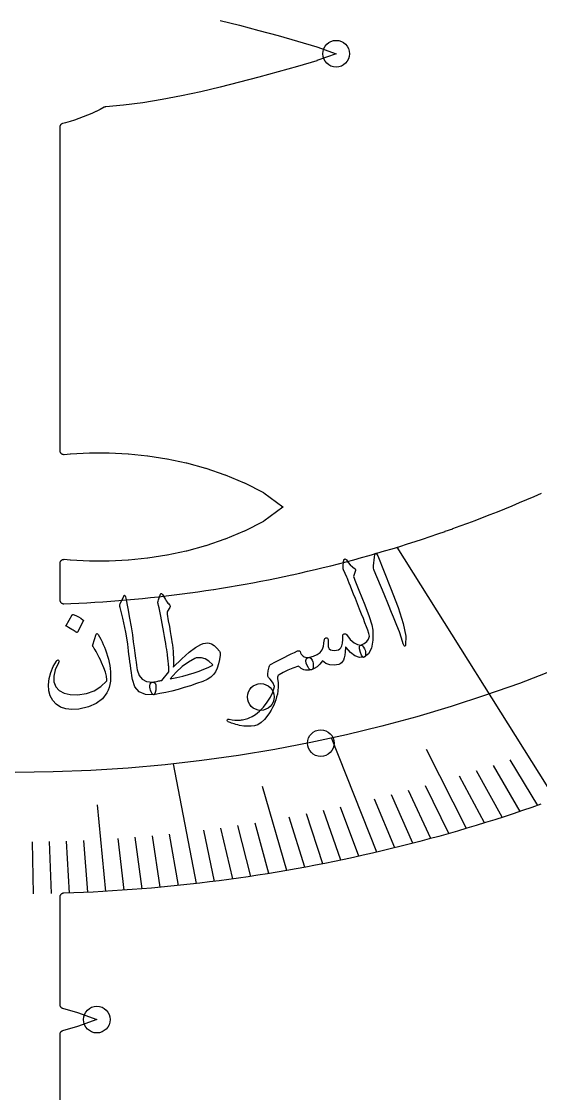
# Model space of a CAD drawing. Header units: millimetres. Extents: x -135 to 135, y -135 to 135.
# Drawn here: x 0.4 to 31.9, y -70 to -4.9 of the extents above; entities that cross this region are included whole.
import ezdxf

# ---------------------------------------------------------------- set-up
doc = ezdxf.new("R2010")
doc.units = ezdxf.units.MM
for name, color, linetype in [('CUT_INNER', 6, 'Continuous'), ('ENGRAVE', 7, 'Continuous'), ('ENGRAVE_FINE', 8, 'Continuous'), ('TEXT', 5, 'Continuous')]:
    doc.layers.add(name, color=color, linetype=linetype)

msp = doc.modelspace()

# ---------------------------------------------------------------- linework, layer by layer
at = {"layer": 'CUT_INNER'}
for points in [[(12.4467, -4.8456), (13.619, -5.1422), (13.6204, -5.1426), (14.7926, -5.4533), (15.9667, -5.775), (17.1408, -6.1056), (17.1421, -6.1059), (18.3118, -6.4486), (18.3189, -6.4509), (19.4833, -6.8694), (19.4885, -6.8715), (19.4833, -6.8737), (18.3189, -7.2921), (18.3118, -7.2945), (17.1421, -7.6372), (17.1408, -7.6375), (15.9684, -7.9676), (14.7946, -8.2892), (13.6204, -8.6005), (13.619, -8.6009), (12.4467, -8.8975), (12.4449, -8.8979), (11.2731, -9.1756), (11.2707, -9.1761), (10.0995, -9.4296), (10.0965, -9.4302), (8.9258, -9.6542), (8.9223, -9.6549), (7.7522, -9.8441), (7.7481, -9.8447), (6.5786, -9.9939), (6.5739, -9.9944), (5.5088, -10.0894), (5.4838, -10.0929), (5.4592, -10.0989), (5.4355, -10.1074), (5.4127, -10.1182), (5.4077, -10.1209), (5.1607, -10.249), (5.1579, -10.2504), (4.9076, -10.3726), (4.9048, -10.3739), (4.6515, -10.4899), (4.6487, -10.4912), (4.3927, -10.6009), (4.3899, -10.6021), (4.1312, -10.7055), (4.1284, -10.7066), (3.8672, -10.8037), (3.8644, -10.8047), (3.6009, -10.8953), (3.598, -10.8963), (3.3325, -10.9804), (3.3295, -10.9813), (3.062, -11.0589), (3.059, -11.0597), (2.8863, -11.1053), (2.8622, -11.1129), (2.8391, -11.123), (2.817, -11.1353), (2.7964, -11.1498), (2.7773, -11.1663), (2.7599, -11.1846), (2.7445, -11.2046), (2.7312, -11.226), (2.7201, -11.2487), (2.7114, -11.2724), (2.7051, -11.2968), (2.7013, -11.3218), (2.7, -11.347), (2.7, -30.9288), (2.7012, -30.9532), (2.7048, -30.9773), (2.7106, -31.001), (2.7188, -31.024), (2.7292, -31.0461), (2.7417, -31.0671), (2.7561, -31.0867), (2.7725, -31.1048), (2.7905, -31.1213), (2.81, -31.136), (2.8308, -31.1486), (2.8528, -31.1592), (2.8757, -31.1676), (2.8994, -31.1737), (2.9235, -31.1774), (2.9478, -31.1788), (2.9722, -31.1779), (3.3457, -31.1445), (3.351, -31.1442), (4.5194, -31.0895), (4.5252, -31.0893), (5.6931, -31.0884), (5.6993, -31.0886), (6.8669, -31.1453), (6.8733, -31.1458), (8.0406, -31.2637), (8.0474, -31.2646), (9.2145, -31.4469), (9.2214, -31.4482), (10.3883, -31.698), (10.3953, -31.6997), (11.5622, -32.0206), (11.5693, -32.0228), (12.7359, -32.4199), (12.7434, -32.4227), (13.9091, -32.9051), (13.9179, -32.9091), (15.0828, -33.5004), (15.0874, -33.503), (15.0917, -33.5059), (16.2565, -34.368), (16.2609, -34.3717), (16.2565, -34.3753), (15.0917, -35.2374), (15.0874, -35.2404), (15.0828, -35.2429), (13.9179, -35.8342), (13.9091, -35.8383), (12.7434, -36.3206), (12.7359, -36.3234), (11.5693, -36.7205), (11.5622, -36.7227), (10.3953, -37.0436), (10.3883, -37.0453), (9.2214, -37.2952), (9.2145, -37.2964), (8.0474, -37.4787), (8.0406, -37.4796), (6.8733, -37.5975), (6.8669, -37.598), (5.6993, -37.6548), (5.6931, -37.6549), (4.5252, -37.654), (4.5194, -37.6539), (3.351, -37.5991), (3.3457, -37.5988), (2.9722, -37.5655), (2.9478, -37.5645), (2.9235, -37.5659), (2.8994, -37.5697), (2.8757, -37.5758), (2.8528, -37.5841), (2.8308, -37.5947), (2.81, -37.6074), (2.7905, -37.622), (2.7725, -37.6385), (2.7561, -37.6566), (2.7417, -37.6763), (2.7292, -37.6972), (2.7188, -37.7193), (2.7106, -37.7423), (2.7048, -37.766), (2.7012, -37.7901), (2.7, -37.8145), (2.7, -39.9903), (2.7013, -40.0154), (2.705, -40.0403), (2.7113, -40.0646), (2.72, -40.0882), (2.731, -40.1109), (2.7442, -40.1323), (2.7595, -40.1522), (2.7768, -40.1705), (2.7958, -40.187), (2.8163, -40.2015), (2.8382, -40.2139), (2.8613, -40.224), (2.8852, -40.2317), (2.9098, -40.237), (2.9348, -40.2398), (2.96, -40.2401), (3.3859, -40.2231), (3.3874, -40.223), (3.8693, -40.2008), (3.8709, -40.2007), (4.3526, -40.1756), (4.3542, -40.1755), (4.8358, -40.1474), (4.8373, -40.1473), (5.3187, -40.1162), (5.3203, -40.1161), (5.8015, -40.0821), (5.803, -40.082), (6.284, -40.0451), (6.2855, -40.0449), (6.7663, -40.005), (6.7678, -40.0049), (7.2484, -39.962), (7.2499, -39.9619), (7.7301, -39.9161), (7.7317, -39.9159), (8.2116, -39.8672), (8.2131, -39.867), (8.6928, -39.8153), (8.6943, -39.8151), (9.1736, -39.7605), (9.1751, -39.7603), (9.6541, -39.7027), (9.6556, -39.7025), (10.1343, -39.642), (10.1358, -39.6418), (10.614, -39.5784), (10.6155, -39.5781), (11.0934, -39.5118), (11.0949, -39.5115), (11.5723, -39.4422), (11.5738, -39.442), (12.0508, -39.3697), (12.0523, -39.3695), (12.5288, -39.2943), (12.5304, -39.2941), (13.0064, -39.216), (13.0079, -39.2157), (13.4835, -39.1347), (13.485, -39.1345), (13.9601, -39.0505), (13.9616, -39.0503), (14.4361, -38.9634), (14.4376, -38.9631), (14.9116, -38.8734), (14.9131, -38.8731), (15.3866, -38.7804), (15.3881, -38.7801), (15.861, -38.6845), (15.8625, -38.6842), (16.3347, -38.5858), (16.3362, -38.5855), (16.8079, -38.4841), (16.8094, -38.4838), (17.2804, -38.3795), (17.2819, -38.3792), (17.7523, -38.272), (17.7538, -38.2717), (18.2235, -38.1617), (18.225, -38.1613), (18.694, -38.0484), (18.6955, -38.048), (19.1638, -37.9322), (19.1653, -37.9319), (19.6329, -37.8132), (19.6344, -37.8128), (20.1012, -37.6913), (20.1027, -37.6909), (20.5688, -37.5665), (20.5703, -37.5661), (21.0357, -37.4389), (21.0371, -37.4385), (21.5017, -37.3084), (21.5032, -37.308), (21.9669, -37.175), (21.9684, -37.1746), (22.4313, -37.0388), (22.4328, -37.0384), (22.8949, -36.8998), (22.8963, -36.8993), (23.3575, -36.7579), (23.359, -36.7574), (23.8194, -36.6131), (23.8208, -36.6127), (24.2803, -36.4656), (24.2817, -36.4651), (24.7403, -36.3152), (24.7417, -36.3147), (25.1993, -36.162), (25.2008, -36.1615), (25.6574, -36.0059), (25.6589, -36.0054), (26.1146, -35.8471), (26.116, -35.8466), (26.5708, -35.6855), (26.5722, -35.6849), (27.0259, -35.521), (27.0274, -35.5205), (27.4801, -35.3538), (27.4815, -35.3533), (27.9332, -35.1838), (27.9346, -35.1832), (28.3852, -35.011), (28.3867, -35.0105), (28.8362, -34.8355), (28.8377, -34.8349), (29.2861, -34.6571), (29.2876, -34.6566), (29.735, -34.4761), (29.7364, -34.4755), (30.1826, -34.2922), (30.1841, -34.2916), (30.6292, -34.1057), (30.6306, -34.1051), (31.0746, -33.9164), (31.076, -33.9158), (31.5188, -33.7243), (31.5202, -33.7237), (31.9619, -33.5296)], [(31.9269, -52.4066), (31.3681, -52.6008), (30.808, -52.7916), (30.2468, -52.9789), (29.6845, -53.1628), (29.121, -53.3432), (28.5565, -53.5201), (27.9908, -53.6936), (27.4241, -53.8636), (26.8564, -54.0302), (26.2877, -54.1932), (25.718, -54.3528), (25.1473, -54.5088), (24.5756, -54.6614), (24.0031, -54.8104), (23.4296, -54.9559), (22.8552, -55.0979), (22.28, -55.2364), (21.704, -55.3713), (21.1271, -55.5027), (20.5495, -55.6306), (19.971, -55.7549), (19.3918, -55.8757), (18.8119, -55.9929), (18.2313, -56.1065), (17.65, -56.2166), (17.068, -56.3231), (16.4854, -56.4261), (15.9022, -56.5254), (15.3183, -56.6212), (14.7339, -56.7134), (14.1489, -56.802), (13.5634, -56.8871), (12.9774, -56.9685), (12.3909, -57.0463), (11.804, -57.1205), (11.2165, -57.1912), (10.6287, -57.2582), (10.0405, -57.3216), (9.4519, -57.3814), (8.8629, -57.4376), (8.2736, -57.4902), (7.684, -57.5391), (7.0941, -57.5845), (6.5039, -57.6262), (5.9135, -57.6643), (5.3228, -57.6988), (4.732, -57.7296), (4.141, -57.7568), (3.5498, -57.7804), (2.9585, -57.8004), (2.943, -57.8008), (2.919, -57.8026), (2.8953, -57.8068), (2.872, -57.8132), (2.8495, -57.8218), (2.8279, -57.8325), (2.8075, -57.8453), (2.7884, -57.86), (2.7708, -57.8764), (2.7548, -57.8945), (2.7407, -57.914), (2.7285, -57.9348), (2.7184, -57.9567), (2.7104, -57.9794), (2.7046, -58.0028), (2.7012, -58.0266), (2.7, -58.0507), (2.7, -64.5425), (2.7012, -64.5672), (2.7049, -64.5916), (2.7109, -64.6156), (2.7193, -64.6388), (2.73, -64.6611), (2.7427, -64.6823), (2.7576, -64.7021), (2.7743, -64.7203), (2.7927, -64.7368), (2.8126, -64.7513), (2.8339, -64.7639), (2.8564, -64.7743), (2.8797, -64.7824), (3.7786, -65.0458), (3.7857, -65.0481), (4.9501, -65.4665), (4.9553, -65.4687), (4.9501, -65.4708), (3.7857, -65.8893), (3.7786, -65.8916), (2.8797, -66.155), (2.8564, -66.1631), (2.8339, -66.1735), (2.8126, -66.186), (2.7927, -66.2006), (2.7743, -66.2171), (2.7576, -66.2353), (2.7427, -66.2551), (2.73, -66.2762), (2.7193, -66.2985), (2.7109, -66.3218), (2.7049, -66.3458), (2.7012, -66.3702), (2.7, -66.3949), (2.7, -74.0608)]]:
    msp.add_lwpolyline(points, dxfattribs=at)
at = {"layer": 'ENGRAVE'}
for points in [[(32.815, -52.0901), (23.189, -36.8099)], [(21.966, -55.3104), (19.2126, -48.3776)], [(11.008, -57.2154), (9.6111, -49.9546)]]:
    msp.add_lwpolyline(points, dxfattribs=at)
for centre, radius in [((0, 38.5771), 89.0519), ((19.4893, -6.8715), 0.81), ((14.9109, -45.8976), 0.81), ((18.5558, -48.695), 0.81), ((4.9561, -65.4687), 0.81)]:
    msp.add_circle(centre, radius, dxfattribs=at)
at = {"layer": 'ENGRAVE_FINE'}
for points in [[(27.4084, -53.8683), (24.9781, -49.0919)], [(30.6573, -52.8423), (29.0379, -50.0511)], [(31.737, -52.4731), (30.0647, -49.7081)], [(28.4929, -53.5398), (26.9809, -50.6988)], [(29.5759, -53.1978), (28.01, -50.3813)], [(16.4966, -56.4241), (15.0092, -51.3367)], [(26.3225, -54.1834), (24.9197, -51.2959)], [(24.1466, -54.7734), (22.8548, -51.8431)], [(25.2352, -54.485), (23.8877, -51.5757)], [(5.507, -57.6884), (5.0063, -52.4432)], [(20.874, -55.5592), (19.7514, -52.5713)], [(23.0569, -55.0485), (21.8211, -52.0981)], [(17.5923, -56.2274), (16.6419, -53.19)], [(18.6871, -56.0176), (17.679, -52.9958)], [(19.781, -55.795), (18.7155, -52.7896)], [(12.1069, -57.0827), (11.4492, -53.9814)], [(13.2053, -56.9373), (12.4886, -53.8469)], [(14.3031, -56.779), (13.5276, -53.7005)], [(15.4002, -56.608), (14.5662, -53.5423)], [(3.3046, -57.7891), (3.1242, -54.6344)], [(4.4059, -57.7451), (4.1655, -54.5937)], [(6.6079, -57.6191), (6.2476, -54.4773)], [(7.7085, -57.5372), (7.2884, -54.4016)], [(8.8087, -57.4426), (8.329, -54.3141)], [(9.9086, -57.3353), (9.3693, -54.215)], [(1.1016, -57.8395), (1.0414, -54.681)], [(2.2031, -57.8206), (2.0829, -54.6635)]]:
    msp.add_lwpolyline(points, dxfattribs=at)
at = {"layer": 'TEXT'}
for points in [[(19.906, -38.0262), (19.9239, -37.8784), (19.9371, -37.7615), (19.9458, -37.6753), (19.95, -37.6198), (19.9551, -37.5839), (19.9666, -37.5562), (19.9843, -37.5368), (20.0083, -37.5255), (20.0384, -37.5231), (20.0662, -37.5322), (20.0919, -37.5529), (20.1155, -37.5851), (20.2268, -37.744), (20.3464, -37.8819), (20.4743, -37.9988), (20.6106, -38.0947), (20.6501, -38.1264), (20.6704, -38.1688), (20.6716, -38.2218), (20.6535, -38.2854), (20.5485, -38.586), (20.5907, -38.6967), (20.6323, -38.8054), (20.6734, -38.9119), (20.714, -39.0165), (20.7541, -39.1189), (20.7937, -39.2193), (20.8328, -39.3177), (20.8713, -39.4139), (21.229, -40.3049), (21.4912, -41.006), (21.6563, -41.5177), (21.7232, -41.8405), (21.7228, -42.459), (21.6321, -42.9396), (21.4515, -43.282), (21.1816, -43.4855), (21.1732, -43.4876), (21.1649, -43.4898), (21.1565, -43.4919), (21.1481, -43.4941), (21.0864, -43.4606), (21.0273, -43.3629), (20.9708, -43.201), (20.9167, -42.9749), (20.9031, -42.8896), (20.9109, -42.823), (20.9401, -42.7749), (20.9906, -42.7454), (21.1904, -42.6492), (21.3457, -42.5278), (21.4564, -42.3817), (21.5226, -42.2109), (21.4699, -42.0409), (21.4053, -41.8488), (21.3288, -41.6347), (21.2406, -41.3984), (21.1414, -41.1408), (21.0322, -40.8628), (20.9129, -40.5644), (20.7837, -40.2456), (20.6596, -39.9314), (20.5475, -39.6491), (20.4472, -39.3989), (20.3587, -39.1807), (20.2829, -38.9942), (20.2207, -38.8393), (20.1722, -38.716), (20.1372, -38.6242), (19.9366, -38.1762), (19.9222, -38.1306), (19.9123, -38.0904), (19.9069, -38.0556), (19.906, -38.0262)], [(21.8157, -37.4161), (21.8464, -37.2438), (21.8905, -37.1736), (21.9485, -37.2054), (22.0204, -37.3393), (22.7828, -39.2842), (23.252, -40.4774), (23.5648, -41.4486), (23.7181, -42.1991), (23.7098, -42.7291), (23.6938, -42.7769), (23.6757, -42.8054), (23.6553, -42.8146), (23.6326, -42.8046), (23.6111, -42.7849), (23.5917, -42.7568), (23.5744, -42.7204), (23.5592, -42.6756), (23.4568, -42.3223), (23.3317, -41.9524), (23.1842, -41.5658), (23.0146, -41.1624), (22.9724, -41.0563), (22.8555, -40.7708), (22.6642, -40.3055), (22.3995, -39.6604), (21.8039, -38.2319), (21.7777, -38.1544), (21.761, -38.0808), (21.7539, -38.0111), (21.7563, -37.9453)], [(8.8172, -39.6675), (8.8337, -39.6438), (8.8491, -39.6276), (8.8633, -39.619), (8.8763, -39.6181), (8.8926, -39.6237), (8.9087, -39.6358), (8.9244, -39.6543), (8.9399, -39.6792), (9.0037, -39.7873), (9.0641, -39.8872), (9.1212, -39.9789), (9.1749, -40.0624), (9.2256, -40.1367), (9.2736, -40.2005), (9.3189, -40.2539), (9.3615, -40.297), (9.3933, -40.3328), (9.4073, -40.3728), (9.4033, -40.4171), (9.3815, -40.4656), (9.2447, -40.6955), (9.2281, -40.7343), (9.2193, -40.7775), (9.2182, -40.8252), (9.2248, -40.8773), (9.2975, -41.2723), (9.3608, -41.6203), (9.4147, -41.9212), (9.459, -42.1752), (9.4943, -42.3827), (9.5211, -42.5441), (9.5394, -42.6595), (9.5491, -42.7289), (9.5714, -42.9347), (9.5889, -43.1304), (9.6014, -43.316), (9.6089, -43.4914), (9.6121, -43.6567), (9.6113, -43.8118), (9.6065, -43.9566), (9.5979, -44.0912), (10.1171, -43.5844), (10.5667, -43.1852), (10.9497, -42.8949), (11.2684, -42.7143), (11.4133, -42.6576), (11.5454, -42.624), (11.665, -42.6133), (11.772, -42.6257), (11.9289, -42.6812), (12.0852, -42.7815), (12.2413, -42.9267), (12.3973, -43.1167), (12.4242, -43.1637), (12.4407, -43.2197), (12.4468, -43.2848), (12.4426, -43.3589), (12.3984, -43.6297), (12.336, -43.8903), (12.2553, -44.1406), (12.1561, -44.3805), (12.0486, -44.541), (11.8847, -44.69), (11.6644, -44.8273), (11.3874, -44.9523), (11.0117, -45.0886), (10.6367, -45.215), (10.2624, -45.3314), (9.889, -45.4379), (9.5172, -45.534), (9.1474, -45.6191), (8.7799, -45.6931), (8.4149, -45.7563), (8.3723, -45.7488), (8.3306, -45.7177), (8.2899, -45.663), (8.2503, -45.5848), (8.2126, -45.4877), (8.1881, -45.3925), (8.1769, -45.2992), (8.1788, -45.2078), (8.1951, -45.1268), (8.2273, -45.0644), (8.2752, -45.0208), (8.339, -44.9958), (8.4257, -44.9823), (8.5075, -44.9681), (8.5843, -44.9533), (8.6563, -44.9379), (8.7234, -44.9229), (8.7858, -44.9094), (8.8435, -44.8974), (8.8966, -44.887), (9.3224, -44.3791), (9.3244, -44.3588), (9.3258, -44.3328), (9.3265, -44.3009), (9.3265, -44.2632), (9.3259, -44.2198), (9.3246, -44.1705), (9.3227, -44.1155), (9.3201, -44.0546), (9.3164, -43.9885), (9.3111, -43.9178), (9.3042, -43.8425), (9.2957, -43.7625), (9.2862, -43.6784), (9.2763, -43.5906), (9.266, -43.4991), (9.2552, -43.4039), (9.242, -43.2964), (9.2244, -43.1681), (9.2023, -43.0189), (9.1757, -42.8488), (9.1449, -42.659), (9.1099, -42.4503), (9.0707, -42.2229), (9.0275, -41.9768), (8.9306, -41.4306), (8.85, -40.999), (8.7856, -40.682), (8.7371, -40.4797), (8.7019, -40.35), (8.6773, -40.2513), (8.6632, -40.1834), (8.6596, -40.1465), (8.6763, -40.0741), (8.6939, -40.006), (8.7124, -39.942), (8.7319, -39.8822), (8.7522, -39.8254), (8.7732, -39.7707), (8.7948, -39.7181), (8.8172, -39.6675)], [(6.5925, -39.784), (6.6059, -39.7573), (6.619, -39.7392), (6.6317, -39.7296), (6.6442, -39.7285), (6.6642, -39.738), (6.684, -39.7699), (6.7038, -39.8241), (6.7234, -39.9007), (6.8442, -40.5269), (6.9497, -41.1064), (7.0395, -41.6394), (7.1133, -42.1257), (7.1701, -42.5421), (7.2217, -42.9153), (7.268, -43.2453), (7.3091, -43.5321), (7.3443, -43.7756), (7.373, -43.9761), (7.3953, -44.1334), (7.4111, -44.2476), (7.5172, -44.5845), (7.7072, -44.8219), (7.9812, -44.9592), (8.339, -44.9958), (8.4391, -45.0113), (8.5076, -45.0641), (8.5443, -45.1543), (8.5492, -45.2818), (8.5293, -45.4855), (8.5002, -45.6325), (8.4621, -45.7227), (8.4149, -45.7563), (7.9103, -45.74), (7.526, -45.5802), (7.2628, -45.2783), (7.1205, -44.8357), (7.0858, -44.621), (7.0528, -44.4057), (7.0214, -44.1897), (6.9917, -43.973), (6.9629, -43.7558), (6.9347, -43.5379), (6.9071, -43.3195), (6.88, -43.1004), (6.8291, -42.6826), (6.7757, -42.3071), (6.7198, -41.9738), (6.6615, -41.6828), (6.5983, -41.4039), (6.5277, -41.107), (6.4499, -40.792), (6.365, -40.4588), (6.3525, -40.3986), (6.3496, -40.3429), (6.3561, -40.2918), (6.3721, -40.2453)], [(3.4604, -40.9197), (3.4701, -40.9086), (3.484, -40.9016), (3.5021, -40.8987), (3.5246, -40.8999), (3.6854, -40.9595), (3.838, -41.0341), (3.9825, -41.1237), (4.119, -41.2284), (4.1326, -41.2447), (4.1391, -41.2614), (4.1384, -41.2784), (4.1306, -41.2958), (3.7775, -41.9594), (3.7639, -41.9755), (3.7455, -41.98), (3.7225, -41.9731), (3.6949, -41.9547), (3.671, -41.9388), (3.6334, -41.915), (3.5821, -41.8833), (3.517, -41.8437), (3.4374, -41.7962), (3.3421, -41.7407), (3.2312, -41.6772), (3.1048, -41.6057), (3.0879, -41.5936), (3.0793, -41.5812), (3.0788, -41.5685), (3.0865, -41.5554)], [(5.0407, -42.1115), (5.1187, -42.2501), (5.1953, -42.3952), (5.2706, -42.5467), (5.3444, -42.7047), (5.4158, -42.8701), (5.4839, -43.0443), (5.5486, -43.2272), (5.61, -43.4188), (5.6647, -43.61), (5.71, -43.8003), (5.7459, -43.9896), (5.7723, -44.1779), (5.7891, -44.3659), (5.7964, -44.554), (5.794, -44.7422), (5.7819, -44.9306), (5.7538, -45.1294), (5.7095, -45.3143), (5.649, -45.4855), (5.5721, -45.6427), (5.2975, -46.0066), (4.9214, -46.2936), (4.444, -46.5022), (3.8659, -46.6309), (3.4443, -46.659), (3.0724, -46.6186), (2.7511, -46.5101), (2.4807, -46.3341), (2.2755, -46.1031), (2.1318, -45.8297), (2.0492, -45.5142), (2.0271, -45.1569), (2.0663, -44.7769), (2.1595, -44.4103), (2.306, -44.057), (2.5052, -43.7167), (2.5371, -43.6775), (2.5684, -43.6553), (2.5992, -43.6501), (2.6296, -43.6619), (2.6582, -43.6875), (2.6673, -43.7244), (2.6568, -43.7725), (2.6266, -43.8319), (2.4307, -44.2589), (2.3377, -44.6413), (2.3493, -44.9791), (2.4668, -45.2726), (2.674, -45.5041), (2.9627, -45.6644), (3.3328, -45.7525), (3.7836, -45.7675), (4.3239, -45.6889), (4.7992, -45.5223), (5.2084, -45.2688), (5.5506, -44.9293), (5.5573, -44.9177), (5.5615, -44.9009), (5.5633, -44.879), (5.5626, -44.8519), (5.5362, -44.6403), (5.4747, -44.396), (5.3785, -44.1188), (5.248, -43.8086), (5.1759, -43.6529), (5.1069, -43.508), (5.0408, -43.3741), (4.9777, -43.2512), (4.917, -43.1397), (4.8582, -43.0403), (4.8013, -42.9531), (4.7463, -42.8779), (4.72, -42.8385), (4.7044, -42.8016), (4.6993, -42.7674), (4.7047, -42.7357), (4.9155, -42.0936), (4.9365, -42.0557), (4.9643, -42.046), (4.999, -42.0646), (5.0407, -42.1115)], [(17.8204, -43.4984), (18.1068, -43.4183), (18.3373, -43.3149), (18.5119, -43.1885), (18.6305, -43.0397), (18.6753, -42.9341), (18.7125, -42.8052), (18.7419, -42.653), (18.7635, -42.4775), (18.7741, -42.4244), (18.7894, -42.3822), (18.8093, -42.3509), (18.834, -42.3304), (18.8674, -42.315), (18.8991, -42.3109), (18.9291, -42.318), (18.9573, -42.3365), (18.9852, -42.367), (19.0037, -42.4041), (19.0129, -42.4478), (19.0126, -42.498), (18.9989, -42.6304), (18.9949, -42.7398), (19.0008, -42.8262), (19.0167, -42.8895), (19.0659, -42.9734), (19.1423, -43.0323), (19.246, -43.0663), (19.3768, -43.0752), (19.5164, -43.0605), (19.6298, -43.0278), (19.7168, -42.9774), (19.7774, -42.9092), (19.8296, -42.7889), (19.866, -42.6232), (19.8867, -42.4121), (19.8915, -42.1557), (19.8942, -42.1244), (19.9102, -42.0986), (19.9396, -42.0782), (19.9823, -42.0632), (20.0245, -42.0572), (20.0605, -42.0613), (20.0903, -42.0758), (20.114, -42.1005), (20.3493, -42.4011), (20.5755, -42.6084), (20.7922, -42.7224), (20.9989, -42.7433), (21.047, -42.7517), (21.098, -42.7922), (21.1518, -42.8649), (21.2084, -42.9697), (21.243, -43.0556), (21.2664, -43.1411), (21.2785, -43.2262), (21.2793, -43.311), (21.2717, -43.3783), (21.2542, -43.4294), (21.227, -43.4644), (21.19, -43.4833), (20.9078, -43.5014), (20.6314, -43.4088), (20.3617, -43.2055), (20.0993, -42.8916), (20.0859, -42.8752), (20.0745, -42.8715), (20.0651, -42.8803), (20.0577, -42.9018), (20.0393, -43.1485), (20.0123, -43.3567), (19.9766, -43.5266), (19.9324, -43.658), (19.8801, -43.752), (19.8156, -43.8281), (19.7389, -43.8864), (19.6501, -43.9267), (19.3688, -43.9741), (19.1091, -43.9513), (18.8716, -43.8584), (18.6565, -43.6956), (18.5003, -43.8995), (18.3357, -44.0591), (18.1631, -44.1744), (17.9826, -44.2453), (17.932, -44.2443), (17.8818, -44.2193), (17.832, -44.1704), (17.7826, -44.0974), (17.6732, -43.8625), (17.6433, -43.6844), (17.6924, -43.5631), (17.8204, -43.4984)], [(11.08, -43.5115), (11.0378, -43.5188), (10.995, -43.5293), (10.9515, -43.5432), (10.9074, -43.5603), (10.516, -43.7766), (10.137, -44.0546), (9.7694, -44.3944), (9.4124, -44.7962), (9.8064, -44.7134), (10.1789, -44.6248), (10.5299, -44.5309), (10.8593, -44.4317), (11.167, -44.3272), (11.453, -44.2169), (11.7172, -44.1011), (11.9597, -43.98), (11.982, -43.9666), (11.9922, -43.9517), (11.9904, -43.9354), (11.9765, -43.9175), (11.7637, -43.7219), (11.5436, -43.5891), (11.3159, -43.5189), (11.08, -43.5115)], [(17.9995, -44.2416), (17.8656, -44.2646), (17.743, -44.2731), (17.6317, -44.267), (17.5318, -44.2464), (17.486, -44.2322), (17.442, -44.2133), (17.3998, -44.1897), (17.3593, -44.1613), (17.3199, -44.1294), (17.2805, -44.0953), (17.2413, -44.0591), (17.2022, -44.0206), (16.8605, -44.1452), (16.5503, -44.2749), (16.2713, -44.4102), (16.0237, -44.5514), (15.9739, -44.5928), (15.9422, -44.6427), (15.9286, -44.7009), (15.9331, -44.7676), (15.9628, -45.0391), (15.9708, -45.29), (15.9568, -45.5201), (15.9207, -45.7294), (15.8771, -45.8959), (15.8256, -46.0606), (15.7661, -46.2233), (15.6988, -46.3843), (15.6233, -46.5428), (15.5397, -46.6984), (15.4478, -46.851), (15.3477, -47.0006), (15.146, -47.2591), (14.9422, -47.4538), (14.7367, -47.5845), (14.5302, -47.6513), (14.3253, -47.6743), (14.1069, -47.6764), (13.875, -47.6576), (13.63, -47.6176), (13.5091, -47.5902), (13.3983, -47.5627), (13.2978, -47.535), (13.2075, -47.5073), (13.1269, -47.4801), (13.0555, -47.4542), (12.9934, -47.4295), (12.9405, -47.4061), (12.9074, -47.3843), (12.8862, -47.3585), (12.8767, -47.3288), (12.8789, -47.2952), (12.8925, -47.2658), (12.9168, -47.2487), (12.9519, -47.2439), (12.9979, -47.2515), (13.1784, -47.2846), (13.3402, -47.3042), (13.4832, -47.3103), (13.6073, -47.3031), (13.6711, -47.2962), (13.7384, -47.2866), (13.8091, -47.2741), (13.8834, -47.2589), (13.9611, -47.2409), (14.0424, -47.2202), (14.127, -47.1966), (14.2151, -47.1702), (14.3971, -47.0881), (14.6007, -46.9503), (14.8256, -46.7565), (15.0709, -46.5065), (15.3044, -46.22), (15.4942, -45.9168), (15.6406, -45.5973), (15.7437, -45.2616), (15.7478, -45.2479), (15.7476, -45.2349), (15.7431, -45.2228), (15.7343, -45.2115), (15.6557, -45.0578), (15.5698, -44.9226), (15.4765, -44.8061), (15.3759, -44.7082), (15.3401, -44.6392), (15.3346, -44.5085), (15.3593, -44.3161), (15.4137, -44.062), (15.4341, -44.0107), (15.4634, -43.9663), (15.5017, -43.9289), (15.5488, -43.8984), (15.757, -43.787), (15.9623, -43.6788), (16.1645, -43.5739), (16.3638, -43.4722), (16.5613, -43.3741), (16.7582, -43.2799), (16.9545, -43.1896), (17.1504, -43.1031), (17.1983, -43.0877), (17.2388, -43.0889), (17.272, -43.1068), (17.2979, -43.1415), (17.333, -43.2252), (17.3748, -43.2988), (17.4233, -43.3623), (17.4784, -43.4157), (17.544, -43.4538), (17.6257, -43.4797), (17.7234, -43.4934), (17.8372, -43.4948), (17.8955, -43.5055), (17.9476, -43.5381), (17.9936, -43.5927), (18.0335, -43.6692), (18.065, -43.7579), (18.0861, -43.849), (18.0967, -43.9423), (18.0966, -44.0379), (18.0859, -44.1201), (18.0661, -44.1815), (18.0373, -44.222), (17.9995, -44.2416)]]:
    msp.add_lwpolyline(points, close=True, dxfattribs=at)

doc.saveas('drawing.dxf')
